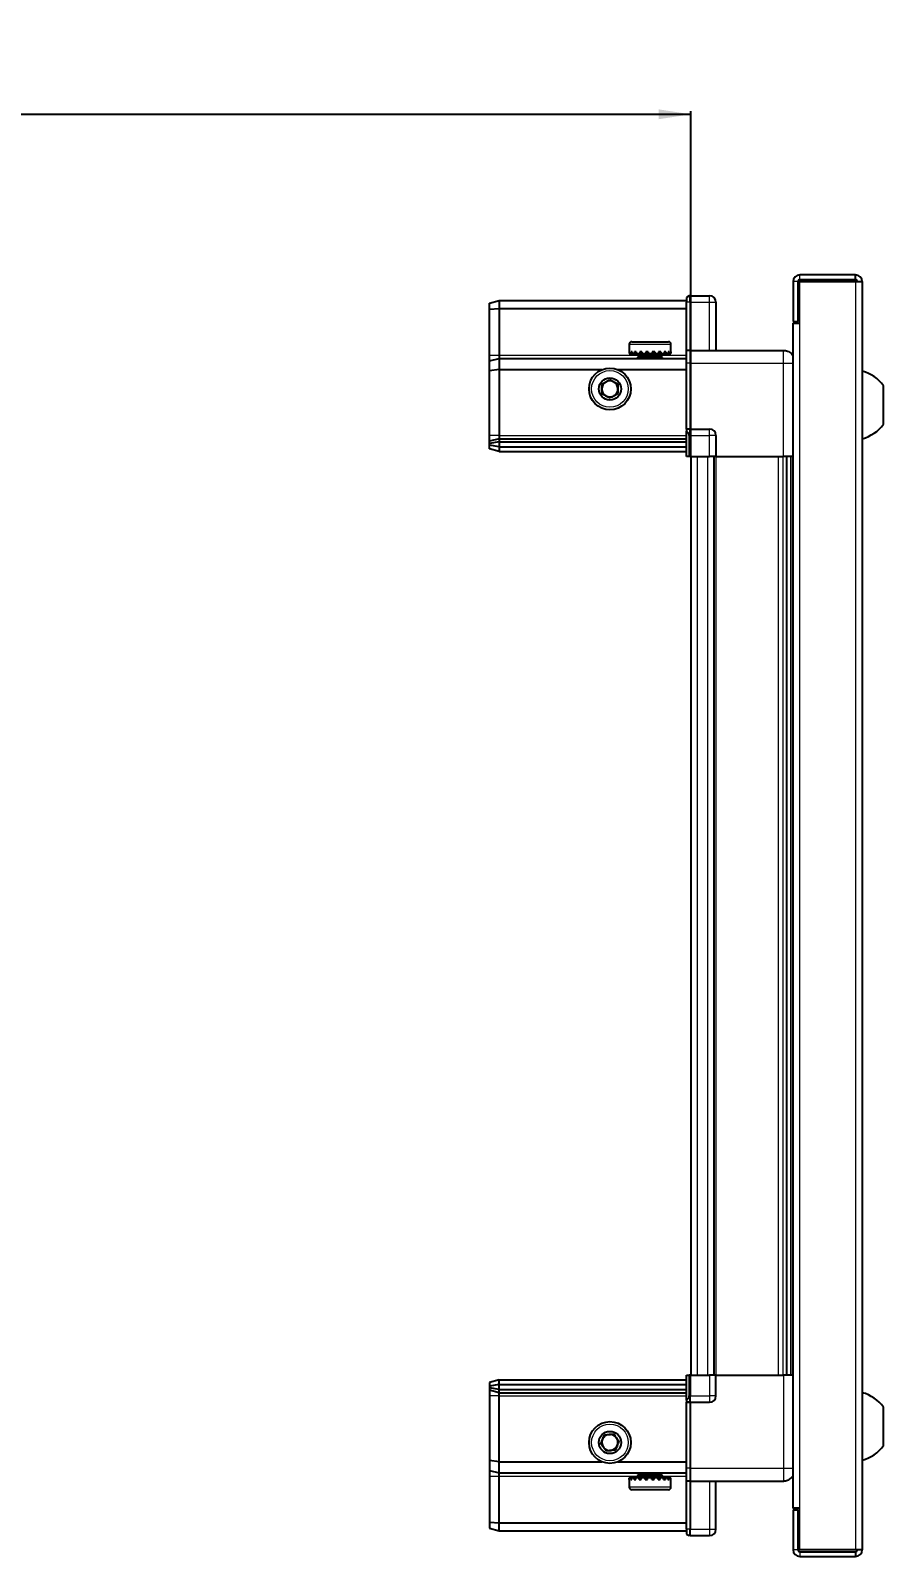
# Model space of a CAD drawing. Header units: millimetres. Extents: x 1004 to 4211, y -1720 to 1211.
# Drawn here: x 3470 to 3735.3, y 670.2 to 1145.3 of the extents above; entities that cross this region are included whole.
import ezdxf

# ---------------------------------------------------------------- set-up
doc = ezdxf.new("R2010")
doc.units = ezdxf.units.MM
doc.layers.add('FORMAT', color=7, linetype='Continuous')
doc.styles.add('SLDTEXTSTYLE0', font='TXT', dxfattribs={"width": 0.75})
doc.dimstyles.new('SLDDIMSTYLE0', dxfattribs={"dimtxt": 20, "dimasz": 10, "dimexe": 0, "dimexo": 0.0625, "dimgap": 5, "dimtad": 2, "dimdec": 1, "dimrnd": 1e-09, "dimzin": 12, "dimdsep": 46, "dimtxsty": 'SLDTEXTSTYLE0', "dimsah": 1, "dimcen": 0.09, "dimadec": 0, "dimazin": 3, "dimtfac": 1, "dimtofl": 0, "dimtmove": 0, "dimatfit": 3, "dimfxl": 0, "dimfrac": 2, "dimtolj": 1, "dimtzin": 12, "dimarcsym": 0})

# ---------------------------------------------------------------- blocks, each defined once
blk = doc.blocks.new('_D_4')
at = {"layer": 'FORMAT'}
for p, q in [((1575.39, 1012.69), (1575.39, 1120.18)), ((1575.39, 1119.18), (3675.39, 1119.18)), ((3675.39, 1012.69), (3675.39, 1120.18))]:
    blk.add_line(p, q, dxfattribs=at)
for points in [[(1575.39, 1119.18), (1585.39, 1117.64), (1585.39, 1120.72)], [(3675.39, 1119.18), (3665.39, 1120.72), (3665.39, 1117.64)]]:
    blk.add_solid(points, dxfattribs=at)
at = {"layer": 'FORMAT', "insert": (2595.84, 1144.96), "char_height": 20, "attachment_point": 1, "style": 'SLDTEXTSTYLE0'}
blk.add_mtext('2100', dxfattribs=at)

msp = doc.modelspace()

# ---------------------------------------------------------------- linework, layer by layer
at = {"color": 7, "linetype": 'Continuous', "lineweight": 25}
for p, q in [((3726.64, 1069.18), (3709.34, 1069.18)), ((3726.64, 1067.68), (3726.64, 1069.18)), ((3707.24, 1067.08), (3707.24, 1054.68)), ((3708.74, 1067.08), (3708.74, 1054.68)), ((3709.24, 1054.18), (3709.24, 1067.08)), ((3709.24, 1067.08), (3726.64, 1067.08)), ((3726.64, 1067.68), (3709.34, 1067.68)), ((3726.64, 1067.08), (3728.74, 1067.08)), ((3728.74, 1067.08), (3728.74, 672.28)), ((3612.74, 1060.38), (3615.74, 1061.18)), ((3612.74, 1058.53), (3612.74, 1060.38)), ((3615.74, 1061.18), (3615.74, 1058.68)), ((3615.74, 1061.18), (3674.04, 1061.18)), ((3674.91, 1062.68), (3674.04, 1062.18)), ((3674.91, 1062.68), (3674.04, 1062.18)), ((3674.04, 1062.18), (3674.04, 1060.68)), ((3674.04, 1045.88), (3674.04, 1060.68)), ((3675.24, 1062.68), (3674.91, 1062.68)), ((3675.24, 1062.68), (3674.91, 1062.68)), ((3675.24, 1062.68), (3675.24, 1062.68)), ((3675.24, 1060.68), (3675.24, 1062.68)), ((3675.24, 1062.68), (3681.24, 1062.68)), ((3675.24, 1060.68), (3675.24, 1045.88)), ((3683.24, 1060.68), (3683.24, 1045.68)), ((3612.74, 1058.53), (3615.74, 1058.68)), ((3612.74, 1044.18), (3612.74, 1058.53)), ((3615.74, 1058.68), (3615.74, 1044.18)), ((3615.74, 1058.68), (3674.04, 1058.68)), ((3707.24, 1054.68), (3708.74, 1054.68)), ((3707.14, 1054.18), (3707.14, 685.18)), ((3707.14, 1054.18), (3709.24, 1054.18)), ((3656.24, 1047.58), (3656.24, 1044.68)), ((3656.4, 1045.18), (3656.28, 1045.18)), ((3656.28, 1045.18), (3656.28, 1044.68)), ((3656.4, 1045.18), (3656.4, 1044.68)), ((3657.15, 1045.18), (3656.81, 1045.18)), ((3656.81, 1045.18), (3656.81, 1044.68)), ((3657.04, 1048.38), (3668.44, 1048.38)), ((3657.15, 1045.18), (3657.15, 1044.68)), ((3658.45, 1045.18), (3657.92, 1045.18)), ((3657.92, 1045.18), (3657.92, 1044.68)), ((3658.45, 1045.18), (3658.45, 1044.68)), ((3660.17, 1045.18), (3659.51, 1045.18)), ((3659.51, 1045.18), (3659.51, 1044.68)), ((3660.17, 1045.18), (3660.17, 1044.68)), ((3662.14, 1045.18), (3661.41, 1045.18)), ((3661.41, 1045.18), (3661.41, 1044.68)), ((3661.84, 1045.18), (3661.84, 1044.68)), ((3662.14, 1045.18), (3662.14, 1044.68)), ((3664.17, 1045.18), (3663.44, 1045.18)), ((3663.44, 1045.18), (3663.44, 1044.68)), ((3663.71, 1045.18), (3663.71, 1044.68)), ((3664.17, 1045.18), (3664.17, 1044.68)), ((3666.06, 1045.18), (3665.4, 1045.18)), ((3665.4, 1045.18), (3665.4, 1044.68)), ((3666.06, 1045.18), (3666.06, 1044.68)), ((3667.62, 1045.18), (3667.1, 1045.18)), ((3667.1, 1045.18), (3667.1, 1044.68)), ((3667.62, 1045.18), (3667.62, 1044.68)), ((3668.71, 1045.18), (3668.38, 1045.18)), ((3668.38, 1045.18), (3668.38, 1044.68)), ((3668.71, 1045.18), (3668.71, 1044.68)), ((3669.22, 1045.18), (3669.11, 1045.18)), ((3669.11, 1045.18), (3669.11, 1044.68)), ((3669.22, 1045.18), (3669.22, 1044.68)), ((3669.24, 1044.68), (3669.24, 1047.58)), ((3674.04, 1045.68), (3674.04, 1045.88)), ((3675.24, 1045.68), (3674.04, 1045.68)), ((3674.04, 1041.68), (3674.04, 1045.68)), ((3675.24, 1045.88), (3675.24, 1045.68)), ((3675.24, 1045.68), (3675.24, 1041.68)), ((3675.24, 1045.68), (3704.24, 1045.68)), ((3612.74, 1042.38), (3612.74, 1044.18)), ((3612.74, 1042.38), (3615.74, 1043.18)), ((3612.74, 1039.35), (3612.74, 1042.38)), ((3615.74, 1044.18), (3615.74, 1043.18)), ((3615.74, 1043.18), (3615.74, 1039.68)), ((3615.74, 1043.18), (3674.04, 1043.18)), ((3656.24, 1044.68), (3656.28, 1044.68)), ((3656.28, 1044.68), (3656.4, 1044.68)), ((3656.4, 1044.68), (3656.81, 1044.68)), ((3656.81, 1044.68), (3657.15, 1044.68)), ((3657.15, 1044.68), (3657.92, 1044.68)), ((3657.92, 1044.68), (3658.45, 1044.68)), ((3658.34, 1044.68), (3658.34, 1044.58)), ((3658.34, 1044.58), (3667.14, 1044.58)), ((3658.45, 1044.68), (3659.51, 1044.68)), ((3658.74, 1044.18), (3659.43, 1043.7)), ((3658.74, 1044.18), (3666.74, 1044.18)), ((3659.43, 1043.7), (3658.74, 1043.22)), ((3658.74, 1043.22), (3658.74, 1043.18)), ((3658.74, 1043.22), (3666.74, 1043.22)), ((3659.43, 1043.7), (3666.05, 1043.7)), ((3659.51, 1044.68), (3660.17, 1044.68)), ((3660.17, 1044.68), (3661.41, 1044.68)), ((3661.41, 1044.68), (3661.84, 1044.68)), ((3662.14, 1044.68), (3663.44, 1044.68)), ((3663.71, 1044.68), (3664.17, 1044.68)), ((3664.17, 1044.68), (3665.4, 1044.68)), ((3665.4, 1044.68), (3666.06, 1044.68)), ((3666.05, 1043.7), (3666.74, 1044.18)), ((3666.74, 1043.22), (3666.05, 1043.7)), ((3666.06, 1044.68), (3667.1, 1044.68)), ((3666.74, 1043.18), (3666.74, 1043.22)), ((3667.1, 1044.68), (3667.62, 1044.68)), ((3667.14, 1044.58), (3667.14, 1044.68)), ((3667.62, 1044.68), (3668.38, 1044.68)), ((3668.38, 1044.68), (3668.71, 1044.68)), ((3668.71, 1044.68), (3669.11, 1044.68)), ((3669.11, 1044.68), (3669.22, 1044.68)), ((3669.22, 1044.68), (3669.24, 1044.68)), ((3674.04, 1021.38), (3674.04, 1041.68)), ((3675.24, 1041.68), (3675.24, 1021.38)), ((3615.74, 1039.68), (3612.74, 1039.35)), ((3612.74, 1019.18), (3612.74, 1039.35)), ((3615.74, 1039.68), (3615.74, 1019.18)), ((3615.74, 1039.68), (3647.74, 1039.68)), ((3652.74, 1039.68), (3674.04, 1039.68)), ((3735.34, 1022.68), (3735.34, 1034.68)), ((3612.74, 1017.38), (3612.74, 1019.18)), ((3615.74, 1018.18), (3612.74, 1017.38)), ((3612.74, 1016.64), (3612.74, 1017.38)), ((3615.74, 1017.18), (3612.74, 1016.64)), ((3615.74, 1019.18), (3615.74, 1018.18)), ((3615.74, 1018.18), (3615.74, 1017.18)), ((3615.74, 1018.18), (3674.04, 1018.18)), ((3615.74, 1017.18), (3674.04, 1017.18)), ((3615.74, 1017.18), (3615.74, 1015.68)), ((3674.04, 1021.18), (3674.04, 1021.38)), ((3675.24, 1021.18), (3674.04, 1021.18)), ((3674.04, 1021.18), (3674.04, 1020.51)), ((3674.04, 1012.68), (3674.04, 1020.51)), ((3674.91, 1019.18), (3674.91, 1012.68)), ((3675.24, 1021.38), (3675.24, 1021.18)), ((3675.24, 1019.18), (3675.24, 1021.18)), ((3675.24, 1021.18), (3681.24, 1021.18)), ((3675.24, 1019.18), (3675.24, 1021.18)), ((3675.24, 1019.18), (3675.24, 1012.68)), ((3683.24, 1019.18), (3683.24, 1012.68)), ((3612.74, 1016.14), (3612.74, 1016.64)), ((3615.74, 1015.68), (3612.74, 1016.14)), ((3612.74, 1014.99), (3612.74, 1016.14)), ((3615.74, 1014.18), (3612.74, 1014.99)), ((3615.74, 1015.68), (3674.04, 1015.68)), ((3615.74, 1015.68), (3615.74, 1014.18)), ((3615.74, 1014.18), (3674.04, 1014.18)), ((3674.91, 1012.68), (3674.04, 1012.68)), ((3675.24, 1012.68), (3674.91, 1012.68)), ((3675.24, 1012.68), (3681.24, 1012.68)), ((3675.39, 1012.68), (3675.39, 726.68)), ((3683.24, 1012.68), (3681.24, 1012.68)), ((3682.59, 1012.68), (3682.59, 726.68)), ((3683.24, 1012.68), (3704.24, 1012.68)), ((3705.27, 726.68), (3705.27, 1012.68)), ((3705.3, 726.68), (3705.3, 1012.68)), ((3707.09, 1012.68), (3707.09, 726.68)), ((3615.74, 725.18), (3612.74, 724.38)), ((3612.74, 724.38), (3612.74, 723.23)), ((3615.74, 723.68), (3612.74, 723.23)), ((3612.74, 723.23), (3612.74, 722.73)), ((3615.74, 722.18), (3612.74, 722.73)), ((3612.74, 722.73), (3612.74, 721.99)), ((3615.74, 723.68), (3615.74, 725.18)), ((3615.74, 725.18), (3674.04, 725.18)), ((3615.74, 723.68), (3674.04, 723.68)), ((3615.74, 722.18), (3615.74, 723.68)), ((3615.74, 722.18), (3674.04, 722.18)), ((3615.74, 721.18), (3615.74, 722.18)), ((3674.04, 718.86), (3674.04, 726.68)), ((3674.04, 726.68), (3674.91, 726.68)), ((3674.91, 726.68), (3674.91, 726.68)), ((3674.91, 726.68), (3674.91, 720.18)), ((3675.24, 726.68), (3674.91, 726.68)), ((3675.24, 726.68), (3675.24, 720.18)), ((3675.24, 726.68), (3675.24, 726.68)), ((3675.24, 726.68), (3681.24, 726.68)), ((3675.24, 726.68), (3675.24, 720.18)), ((3683.24, 726.68), (3681.24, 726.68)), ((3683.24, 720.18), (3683.24, 726.68)), ((3683.24, 726.68), (3704.24, 726.68)), ((3615.74, 721.18), (3612.74, 721.99)), ((3612.74, 721.99), (3612.74, 720.18)), ((3612.74, 720.18), (3612.74, 700.02)), ((3615.74, 721.18), (3674.04, 721.18)), ((3615.74, 720.18), (3615.74, 721.18)), ((3615.74, 699.68), (3615.74, 720.18)), ((3674.04, 718.86), (3674.04, 718.18)), ((3675.24, 718.18), (3674.04, 718.18)), ((3674.04, 717.98), (3674.04, 718.18)), ((3674.04, 697.68), (3674.04, 717.98)), ((3675.24, 718.18), (3675.24, 720.18)), ((3675.24, 718.18), (3675.24, 717.98)), ((3675.24, 718.18), (3681.24, 718.18)), ((3675.24, 717.98), (3675.24, 697.68)), ((3735.34, 704.68), (3735.34, 716.68)), ((3615.74, 699.68), (3612.74, 700.02)), ((3612.74, 700.02), (3612.74, 696.99)), ((3615.74, 699.68), (3647.74, 699.68)), ((3615.74, 696.18), (3615.74, 699.68)), ((3652.74, 699.68), (3674.04, 699.68)), ((3612.74, 696.99), (3615.74, 696.18)), ((3612.74, 696.99), (3612.74, 695.18)), ((3612.74, 695.18), (3612.74, 680.84)), ((3615.74, 696.18), (3674.04, 696.18)), ((3615.74, 695.18), (3615.74, 696.18)), ((3615.74, 680.68), (3615.74, 695.18)), ((3656.24, 694.68), (3656.24, 691.78)), ((3656.26, 694.68), (3656.24, 694.68)), ((3656.26, 694.18), (3656.26, 694.68)), ((3656.36, 694.68), (3656.26, 694.68)), ((3656.26, 694.18), (3656.36, 694.18)), ((3656.36, 694.18), (3656.36, 694.68)), ((3656.73, 694.68), (3656.36, 694.68)), ((3656.73, 694.18), (3656.73, 694.68)), ((3657.05, 694.68), (3656.73, 694.68)), ((3656.73, 694.18), (3657.05, 694.18)), ((3657.05, 694.18), (3657.05, 694.68)), ((3657.79, 694.68), (3657.05, 694.68)), ((3657.79, 694.18), (3657.79, 694.68)), ((3658.3, 694.68), (3657.79, 694.68)), ((3657.79, 694.18), (3658.3, 694.18)), ((3658.3, 694.18), (3658.3, 694.68)), ((3659.33, 694.68), (3658.3, 694.68)), ((3658.34, 694.78), (3658.34, 694.68)), ((3667.14, 694.78), (3658.34, 694.78)), ((3658.74, 696.18), (3658.74, 696.15)), ((3658.74, 696.15), (3659.43, 695.67)), ((3666.74, 696.15), (3658.74, 696.15)), ((3659.43, 695.67), (3658.74, 695.18)), ((3666.74, 695.18), (3658.74, 695.18)), ((3659.33, 694.18), (3659.33, 694.68)), ((3659.98, 694.68), (3659.33, 694.68)), ((3659.33, 694.18), (3659.98, 694.18)), ((3666.05, 695.67), (3659.43, 695.67)), ((3659.98, 694.18), (3659.98, 694.68)), ((3661.21, 694.68), (3659.98, 694.68)), ((3661.21, 694.18), (3661.21, 694.68)), ((3661.71, 694.68), (3661.21, 694.68)), ((3661.21, 694.18), (3661.94, 694.18)), ((3661.71, 694.18), (3661.71, 694.68)), ((3661.94, 694.18), (3661.94, 694.68)), ((3663.24, 694.68), (3661.94, 694.68)), ((3663.24, 694.18), (3663.24, 694.68)), ((3663.24, 694.18), (3663.97, 694.18)), ((3663.57, 694.18), (3663.57, 694.68)), ((3663.97, 694.68), (3663.57, 694.68)), ((3663.97, 694.18), (3663.97, 694.68)), ((3665.22, 694.68), (3663.97, 694.68)), ((3665.22, 694.18), (3665.22, 694.68)), ((3665.88, 694.68), (3665.22, 694.68)), ((3665.22, 694.18), (3665.88, 694.18)), ((3665.88, 694.18), (3665.88, 694.68)), ((3666.95, 694.68), (3665.88, 694.68)), ((3666.05, 695.67), (3666.74, 696.15)), ((3666.74, 695.18), (3666.05, 695.67)), ((3666.74, 696.15), (3666.74, 696.18)), ((3666.95, 694.18), (3666.95, 694.68)), ((3667.49, 694.68), (3666.95, 694.68)), ((3666.95, 694.18), (3667.49, 694.18)), ((3667.14, 694.68), (3667.14, 694.78)), ((3667.49, 694.18), (3667.49, 694.68)), ((3668.28, 694.68), (3667.49, 694.68)), ((3668.28, 694.18), (3668.28, 694.68)), ((3668.63, 694.68), (3668.28, 694.68)), ((3668.28, 694.18), (3668.63, 694.18)), ((3668.63, 694.18), (3668.63, 694.68)), ((3669.06, 694.68), (3668.63, 694.68)), ((3669.06, 694.18), (3669.06, 694.68)), ((3669.19, 694.68), (3669.06, 694.68)), ((3669.06, 694.18), (3669.19, 694.18)), ((3669.19, 694.18), (3669.19, 694.68)), ((3669.24, 694.68), (3669.19, 694.68)), ((3669.24, 691.78), (3669.24, 694.68)), ((3674.04, 693.68), (3674.04, 697.68)), ((3675.24, 693.68), (3674.04, 693.68)), ((3674.04, 693.48), (3674.04, 693.68)), ((3675.24, 697.68), (3675.24, 693.68)), ((3675.24, 693.68), (3675.24, 693.48)), ((3675.24, 693.68), (3704.24, 693.68)), ((3683.24, 678.68), (3683.24, 693.68)), ((3668.44, 690.98), (3657.04, 690.98)), ((3674.04, 678.68), (3674.04, 693.48)), ((3675.24, 693.48), (3675.24, 678.68)), ((3675.24, 693.48), (3675.24, 678.68)), ((3709.24, 685.18), (3707.14, 685.18)), ((3707.24, 684.68), (3708.74, 684.68)), ((3707.24, 684.68), (3707.24, 672.28)), ((3708.74, 684.68), (3708.74, 672.28)), ((3709.24, 672.28), (3709.24, 685.18)), ((3612.74, 680.84), (3615.74, 680.68)), ((3612.74, 680.84), (3612.74, 678.99)), ((3615.74, 680.68), (3674.04, 680.68)), ((3615.74, 678.18), (3615.74, 680.68)), ((3612.74, 678.99), (3615.74, 678.18)), ((3615.74, 678.18), (3674.04, 678.18)), ((3674.04, 678.68), (3674.04, 677.18)), ((3674.04, 677.18), (3674.91, 676.68)), ((3675.24, 676.68), (3674.91, 676.68)), ((3675.24, 676.68), (3675.24, 678.68)), ((3675.24, 676.68), (3681.24, 676.68)), ((3726.64, 672.28), (3709.24, 672.28)), ((3709.34, 671.68), (3726.64, 671.68)), ((3709.34, 670.18), (3726.64, 670.18)), ((3728.74, 672.28), (3726.64, 672.28)), ((3726.64, 671.68), (3726.64, 670.18))]:
    msp.add_line(p, q, dxfattribs=at)
at = {"color": 8, "linetype": 'Continuous', "lineweight": 18}
for p, q in [((3709.34, 1067.68), (3709.34, 1069.18)), ((3708.74, 1067.08), (3707.24, 1067.08)), ((3726.64, 1067.08), (3726.64, 672.28)), ((3675.24, 1060.68), (3674.04, 1060.68)), ((3675.24, 1060.68), (3681.24, 1060.68)), ((3681.24, 1060.68), (3681.24, 1062.68)), ((3681.24, 1045.68), (3681.24, 1060.68)), ((3681.24, 1060.68), (3683.24, 1060.68)), ((3709.24, 1054.18), (3709.24, 685.18)), ((3656.24, 1047.58), (3669.24, 1047.58)), ((3674.04, 1045.88), (3675.24, 1045.88)), ((3612.74, 1044.18), (3615.74, 1044.18)), ((3615.74, 1044.18), (3658.74, 1044.18)), ((3666.74, 1044.18), (3674.04, 1044.18)), ((3675.24, 1041.68), (3674.04, 1041.68)), ((3675.24, 1041.68), (3704.24, 1041.68)), ((3704.24, 1012.68), (3704.24, 1041.68)), ((3615.74, 1019.18), (3612.74, 1019.18)), ((3615.74, 1019.18), (3674.04, 1019.18)), ((3674.04, 1021.38), (3675.24, 1021.38)), ((3675.24, 1019.18), (3674.91, 1019.18)), ((3675.24, 1019.18), (3681.24, 1019.18)), ((3681.24, 1019.18), (3681.24, 1021.18)), ((3683.24, 1019.18), (3681.24, 1019.18)), ((3681.24, 1012.68), (3681.24, 1019.18)), ((3677.39, 1012.68), (3677.39, 726.68)), ((3680.59, 1012.68), (3680.59, 726.68)), ((3683.24, 1012.68), (3683.24, 726.68)), ((3702.65, 726.68), (3702.65, 1012.68)), ((3704.06, 1012.68), (3704.06, 726.68)), ((3706.51, 726.68), (3706.51, 1012.68)), ((3675.24, 726.68), (3674.91, 726.68)), ((3681.24, 726.68), (3681.24, 720.18)), ((3704.24, 726.68), (3704.24, 697.68)), ((3615.74, 720.18), (3612.74, 720.18)), ((3615.74, 720.18), (3674.04, 720.18)), ((3675.24, 717.98), (3674.04, 717.98)), ((3675.24, 720.18), (3674.91, 720.18)), ((3675.24, 720.18), (3681.24, 720.18)), ((3683.24, 720.18), (3681.24, 720.18)), ((3681.24, 720.18), (3681.24, 718.18)), ((3612.74, 695.18), (3615.74, 695.18)), ((3615.74, 695.18), (3658.74, 695.18)), ((3666.74, 695.18), (3674.04, 695.18)), ((3675.24, 697.68), (3674.04, 697.68)), ((3675.24, 697.68), (3704.24, 697.68)), ((3681.24, 693.68), (3681.24, 678.68)), ((3669.24, 691.78), (3656.24, 691.78)), ((3675.24, 693.48), (3674.04, 693.48)), ((3675.24, 678.68), (3674.04, 678.68)), ((3675.24, 678.68), (3681.24, 678.68)), ((3681.24, 678.68), (3683.24, 678.68)), ((3681.24, 678.68), (3681.24, 676.68)), ((3708.74, 672.28), (3707.24, 672.28)), ((3709.34, 671.68), (3709.34, 670.18))]:
    msp.add_line(p, q, dxfattribs=at)
at = {"color": 7, "linetype": 'Continuous', "lineweight": 25}
for centre, radius in [((3650.24, 1033.68), 6.5), ((3650.24, 1033.68), 3.46), ((3650.24, 705.68), 6.5), ((3650.24, 705.68), 3.46)]:
    msp.add_circle(centre, radius, dxfattribs=at)
at = {"color": 8, "linetype": 'Continuous', "lineweight": 18}
for centre in [(3650.24, 1033.68), (3650.24, 705.68)]:
    msp.add_circle(centre, 5.7, dxfattribs=at)
at = {"color": 7, "linetype": 'Continuous', "lineweight": 25}
for centre, radius, start, end in [((3709.34, 1067.08), 2.1, 90, 180), ((3726.64, 1067.08), 2.1, 0, 90), ((3709.34, 1067.08), 0.6, 90, 180), ((3726.64, 1067.08), 0.6, 0, 90), ((3681.24, 1060.68), 2, 360, 90), ((3657.04, 1047.58), 0.8, 90, 180), ((3668.44, 1047.58), 0.8, 0, 90), ((3658.34, 1044.18), 0.4, 0, 90), ((3667.14, 1044.18), 0.4, 90, 180), ((3650.24, 1033.68), 2.5, 120.741, 180.741), ((3650.24, 1033.68), 2.5, 60.741, 120.741), ((3650.24, 1033.68), 2.5, 0.741, 60.741), ((3725.72, 1027.66), 11.91, 36.1266, 75.2996), ((3650.24, 1033.68), 2.5, 180.741, 240.741), ((3650.24, 1033.68), 2.5, 240.741, 300.741), ((3650.24, 1033.68), 2.5, 300.741, 0.741), ((3725.72, 1029.71), 11.91, 284.7004, 323.8734), ((3681.24, 1019.18), 2, 0, 90), ((3681.24, 720.18), 2, 270, 0), ((3725.72, 709.66), 11.91, 36.1266, 75.2996), ((3650.24, 705.68), 2.5, 95.9116, 155.9116), ((3650.24, 705.68), 2.5, 35.9116, 95.9116), ((3650.24, 705.68), 2.5, 155.9116, 215.9116), ((3650.24, 705.68), 2.5, 215.9116, 275.9116), ((3650.24, 705.68), 2.5, 275.9116, 335.9116), ((3650.24, 705.68), 2.5, 335.9116, 35.9116), ((3725.72, 711.71), 11.91, 284.7004, 323.8734), ((3658.34, 695.18), 0.4, 270, 360), ((3667.14, 695.18), 0.4, 180, 270), ((3657.04, 691.78), 0.8, 180, 270), ((3668.44, 691.78), 0.8, 270, 360), ((3681.24, 678.68), 2, 270, 0), ((3709.34, 672.28), 2.1, 180, 270), ((3709.34, 672.28), 0.6, 180, 270), ((3726.64, 672.28), 0.6, 270, 0), ((3726.64, 672.28), 2.1, 270, 0)]:
    msp.add_arc(centre, radius, start, end, dxfattribs=at)
for centre, start_param, end_param in [((3671.45, 1019.18), 0, 0.722734), ((3671.45, 720.18), 5.560451, 6.283185)]:
    msp.add_ellipse(centre, major_axis=(3.46, 0), ratio=0.57735, start_param=start_param, end_param=end_param, dxfattribs=at)
for points, knots in [([(3704.24, 1045.68), (3704.68, 1045.64), (3705.36, 1045.56), (3706.18, 1045.13), (3706.73, 1044.69), (3707.01, 1044.32), (3707.14, 1044.13)], [0, 0, 0, 0, 0.384298, 0.591173, 0.802437, 1, 1, 1, 1]), ([(3647.73, 1035.09), (3648.17, 1035.36), (3649, 1035.85), (3649.82, 1036.34), (3650.21, 1036.57)], [0, 0, 0, 0, 0.534686, 1, 1, 1, 1]), ([(3650.21, 1036.57), (3650.66, 1036.32), (3651.5, 1035.85), (3652.34, 1035.38), (3652.73, 1035.16)], [0, 0, 0, 0, 0.5346859, 1, 1, 1, 1]), ([(3647.76, 1032.21), (3647.76, 1032.33), (3647.75, 1032.93), (3647.74, 1033.93), (3647.73, 1034.75), (3647.73, 1035.09)], [0, 0, 0, 0, 0.133125, 0.637099, 1, 1, 1, 1]), ([(3650.28, 1030.8), (3649.83, 1031.05), (3648.99, 1031.52), (3648.15, 1031.99), (3647.76, 1032.21)], [0, 0, 0, 0, 0.534686, 1, 1, 1, 1]), ([(3652.76, 1032.27), (3652.32, 1032.01), (3651.49, 1031.52), (3650.67, 1031.02), (3650.28, 1030.8)], [0, 0, 0, 0, 0.534686, 1, 1, 1, 1]), ([(3652.73, 1035.16), (3652.73, 1034.81), (3652.74, 1033.99), (3652.75, 1033), (3652.76, 1032.4), (3652.76, 1032.27)], [0, 0, 0, 0, 0.362901, 0.866875, 1, 1, 1, 1]), ([(3707.09, 1012.68), (3707.06, 1012.68), (3706.84, 1012.68), (3706.12, 1012.68), (3705.16, 1012.68), (3704.5, 1012.68), (3704.24, 1012.68)], [0, 0, 0, 0, 0.071707, 0.420979, 0.770251, 1, 1, 1, 1]), ([(3707.09, 726.68), (3707.06, 726.68), (3706.84, 726.68), (3706.12, 726.68), (3705.16, 726.68), (3704.5, 726.68), (3704.24, 726.68)], [0, 0, 0, 0, 0.071707, 0.420979, 0.770251, 1, 1, 1, 1]), ([(3647.37, 705.39), (3647.58, 705.86), (3647.98, 706.74), (3648.37, 707.61), (3648.55, 708.02)], [0, 0, 0, 0, 0.5346859, 1, 1, 1, 1]), ([(3648.55, 708.02), (3648.89, 708.06), (3649.71, 708.14), (3650.7, 708.24), (3651.3, 708.31), (3651.42, 708.32)], [0, 0, 0, 0, 0.362901, 0.866875, 1, 1, 1, 1]), ([(3651.42, 708.32), (3651.73, 707.9), (3652.29, 707.12), (3652.85, 706.34), (3653.12, 705.98)], [0, 0, 0, 0, 0.5346859, 1, 1, 1, 1]), ([(3649.07, 703.05), (3648.76, 703.47), (3648.2, 704.25), (3647.63, 705.02), (3647.37, 705.39)], [0, 0, 0, 0, 0.534686, 1, 1, 1, 1]), ([(3651.94, 703.34), (3651.81, 703.33), (3651.22, 703.27), (3650.23, 703.17), (3649.41, 703.08), (3649.07, 703.05)], [0, 0, 0, 0, 0.133125, 0.637099, 1, 1, 1, 1]), ([(3653.12, 705.98), (3652.91, 705.51), (3652.51, 704.63), (3652.12, 703.75), (3651.94, 703.34)], [0, 0, 0, 0, 0.534686, 1, 1, 1, 1]), ([(3704.24, 693.68), (3704.68, 693.73), (3705.36, 693.8), (3706.18, 694.24), (3706.73, 694.68), (3707.01, 695.05), (3707.14, 695.23)], [0, 0, 0, 0, 0.3842982, 0.5911726, 0.8024372, 1, 1, 1, 1])]:
    msp.add_open_spline(points, degree=3, knots=knots, dxfattribs=at)
at = {"color": 8, "linetype": 'Continuous', "lineweight": 18}
for points in [[(3704.24, 1041.68), (3704.24, 1042.21), (3704.24, 1043.26), (3704.24, 1044.58), (3704.24, 1045.5), (3704.24, 1045.62), (3704.24, 1045.68)], [(3704.24, 697.68), (3704.24, 697.16), (3704.24, 696.11), (3704.24, 694.79), (3704.24, 693.86), (3704.24, 693.74), (3704.24, 693.68)]]:
    msp.add_open_spline(points, degree=3, dxfattribs=at)
for points in [[(3704.24, 1041.68), (3704.68, 1041.68), (3705.36, 1041.68), (3706.18, 1041.68), (3706.73, 1041.68), (3707.01, 1041.68), (3707.14, 1041.68)], [(3704.24, 697.68), (3704.68, 697.68), (3705.36, 697.68), (3706.18, 697.68), (3706.73, 697.68), (3707.01, 697.68), (3707.14, 697.68)]]:
    msp.add_open_spline(points, degree=3, knots=[0, 0, 0, 0, 0.384298, 0.591173, 0.802437, 1, 1, 1, 1], dxfattribs=at)

# ---------------------------------------------------------------- dimensions: what is measured, and where the dimension line sits
at = {"layer": 'FORMAT'}
dim = msp.add_linear_dim(base=(3675.39, 1119.18), p1=(1575.39, 1012.68), p2=(3675.39, 1012.68), angle=0, dimstyle='SLDDIMSTYLE0', dxfattribs=at)
dim.commit()
dim.dimension.update_dxf_attribs({"geometry": '_D_4', "text_midpoint": (2625.39, 1119.18), "dimtype": 160})

doc.saveas('drawing.dxf')
